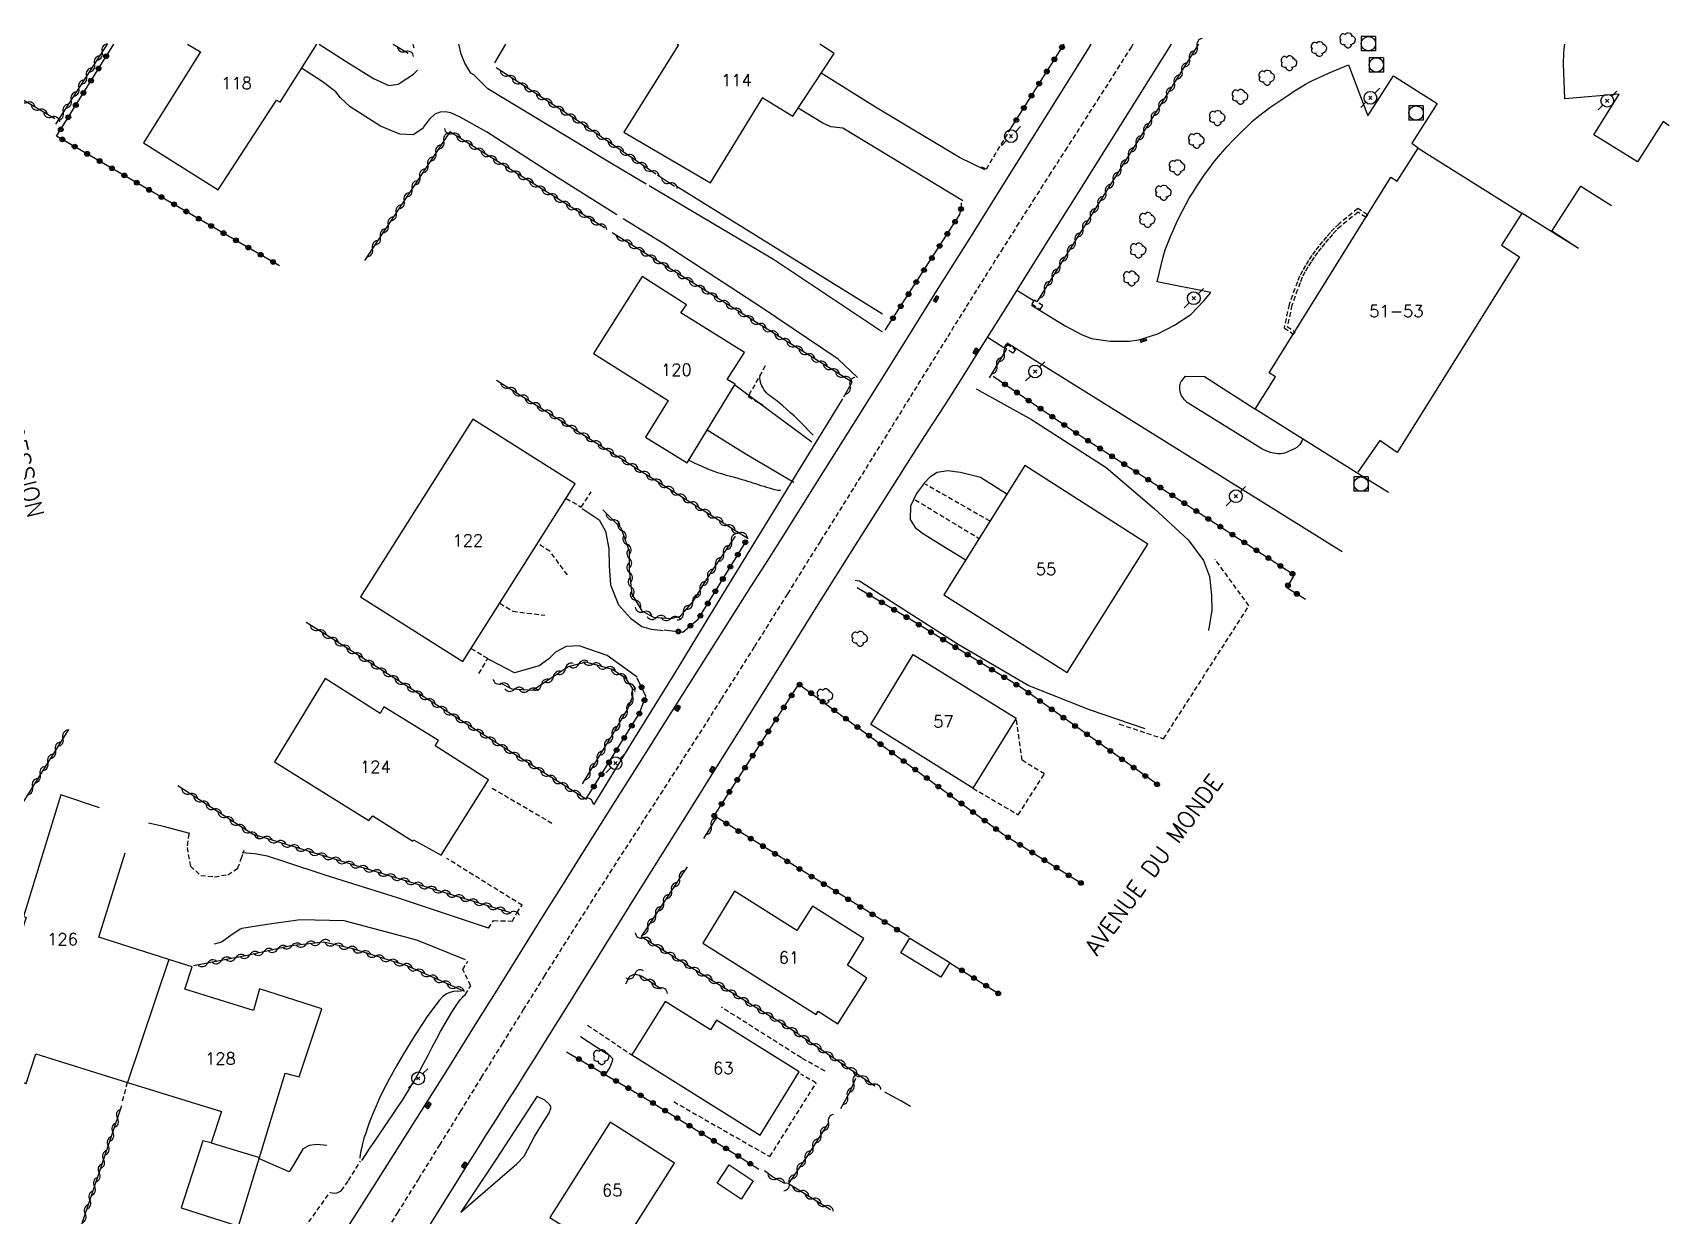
# Model space of a CAD drawing. Header units: millimetres. Extents: x 145999 to 147000, y 141000 to 142001.
# Drawn here: x 146262.7 to 146433.8, y 141877.5 to 142001.2 of the extents above; entities that cross this region are included whole.
import ezdxf
from ezdxf.enums import TextEntityAlignment as Align

# ---------------------------------------------------------------- set-up
doc = ezdxf.new("R2010")
doc.units = ezdxf.units.MM
doc.linetypes.add('DASHED', pattern=[0.75, 0.5, -0.25])
doc.layers.get('0').update_dxf_attribs({"linetype": 'CONTINUOUS'})
for name, color, linetype in [('W0001', 6, 'DASHED'), ('W0008', 7, 'CONTINUOUS'), ('W0014', 7, 'CONTINUOUS'), ('W0017', 7, 'CONTINUOUS'), ('W0101', 7, 'CONTINUOUS'), ('W0104', 1, 'CONTINUOUS'), ('W0112', 1, 'DASHED'), ('W0211', 2, 'CONTINUOUS'), ('W0214', 2, 'CONTINUOUS'), ('W0300', 7, 'CONTINUOUS'), ('W0310', 3, 'CONTINUOUS'), ('W0323', 7, 'CONTINUOUS'), ('W0401', 7, 'CONTINUOUS'), ('W0420', 7, 'CONTINUOUS'), ('W0473', 7, 'CONTINUOUS'), ('W0989', 7, 'CONTINUOUS'), ('W0991', 7, 'CONTINUOUS'), ('W1102', 7, 'CONTINUOUS')]:
    doc.layers.add(name, color=color, linetype=linetype)
doc.styles.get("Standard").update_dxf_attribs({"font": 'romans.shx', "width": 0.85})

# ---------------------------------------------------------------- blocks, each defined once
blk = doc.blocks.new('T300')
for p, q in [((-0.8, 0.51), (-0.86, 0.34)), ((-0.86, 0.34), (-0.86, 0.17)), ((-0.86, 0.17), (-0.74, 0.06)), ((-0.69, 0.63), (-0.8, 0.51)), ((-0.8, -0.06), (-0.74, 0.06)), ((-0.74, 0.06), (-0.69, 0.11)), ((-0.57, 0.69), (-0.69, 0.63)), ((-0.46, 0.69), (-0.57, 0.69)), ((-0.29, 0.63), (-0.46, 0.69)), ((-0.29, 0.63), (-0.17, 0.74)), ((-0.23, 0.57), (-0.29, 0.63)), ((-0.17, 0.74), (-0.06, 0.8)), ((-0.06, 0.8), (0.06, 0.8)), ((0.06, 0.8), (0.23, 0.74)), ((0.23, 0.74), (0.34, 0.63)), ((0.34, 0.63), (0.4, 0.51)), ((0.46, 0.46), (0.34, 0.46)), ((0.4, 0.51), (0.4, 0.46)), ((0.57, 0.4), (0.46, 0.46)), ((0.57, 0.4), (0.69, 0.29)), ((0.69, 0.29), (0.74, 0.17)), ((0.74, 0.06), (0.69, -0.17)), ((0.74, 0.17), (0.74, 0.06)), ((-0.8, -0.17), (-0.8, -0.06)), ((-0.8, -0.23), (-0.8, -0.17)), ((-0.74, -0.34), (-0.8, -0.23)), ((-0.69, -0.4), (-0.74, -0.34)), ((-0.51, -0.46), (-0.69, -0.4)), ((-0.4, -0.46), (-0.51, -0.46)), ((-0.4, -0.46), (-0.34, -0.46)), ((-0.34, -0.46), (-0.34, -0.4)), ((-0.34, -0.51), (-0.34, -0.46)), ((-0.29, -0.63), (-0.34, -0.51)), ((-0.17, -0.74), (-0.29, -0.63)), ((-0.06, -0.8), (-0.17, -0.74)), ((0.06, -0.8), (-0.06, -0.8)), ((0.17, -0.74), (0.06, -0.8)), ((0.23, -0.69), (0.17, -0.74)), ((0.29, -0.46), (0.23, -0.46)), ((0.29, -0.63), (0.23, -0.69)), ((0.46, -0.4), (0.29, -0.46)), ((0.34, -0.51), (0.29, -0.63)), ((0.34, -0.51), (0.34, -0.46)), ((0.57, -0.34), (0.46, -0.4)), ((0.63, -0.29), (0.57, -0.34)), ((0.69, -0.17), (0.63, -0.29))]:
    blk.add_line(p, q)
blk = doc.blocks.new('T473')
for p, q in [((-0.166667, 0.166667), (0.166667, -0.166667)), ((-0.166667, -0.166667), (0.166667, 0.166667)), ((0.500001, 0.500001), (1.000002, 1.000002)), ((-1.000002, -1.000002), (-0.500001, -0.500001))]:
    blk.add_line(p, q)
blk.add_ellipse((0, 0), major_axis=(0.471405, 0.471405), ratio=1, start_param=5.4977871438, end_param=11.780972451)
blk = doc.blocks.new('T401')
for p, q in [((-0.3, 0.3), (0, 0.3)), ((-0.3, -0.25), (-0.3, 0.3)), ((-0.3, 0.15), (0, 0.15)), ((-0.3, 0), (0, 0)), ((0, 0.3), (0, -0.25)), ((-0.3, -0.15), (0, -0.15)), ((-0.3, -0.25), (-0.3, -0.3)), ((-0.3, -0.3), (0, -0.3)), ((0, -0.3), (0, -0.25))]:
    blk.add_line(p, q)
blk = doc.blocks.new('T420')
for p, q in [((0.75, 0.75), (-0.75, 0.75)), ((-0.75, 0.75), (-0.75, -0.75)), ((0.75, 0.75), (0.75, -0.75)), ((0.75, -0.75), (-0.75, -0.75))]:
    blk.add_line(p, q)
blk.add_ellipse((0, 0), major_axis=(-0.53, 0.53), ratio=1, start_param=3.926991, end_param=10.210176)
blk = doc.blocks.new('t310o')
at = {"color": 0, "linetype": 'Continuous'}
for centre, start, end in [((-0.5, 0.38), 216.8699, 323.1304), ((0.5, -0.37), 36.8699, 143.1303)]:
    blk.add_arc(centre, 0.625, start, end, dxfattribs=at)
blk = doc.blocks.new('t323o')
at = {"color": 0, "linetype": 'Continuous'}
for radius in [0.25, 0.15]:
    blk.add_circle((0, 0), radius, dxfattribs=at)

msp = doc.modelspace()

# ---------------------------------------------------------------- linework, layer by layer
at = {"layer": 'W0001'}
msp.add_lwpolyline([(146377.74, 142000), (146377.57, 141999.72), (146375.9, 141997.09), (146374.22, 141994.45), (146372.53, 141991.82), (146370.85, 141989.19), (146369.16, 141986.57), (146367.48, 141983.93), (146365.81, 141981.3), (146364.14, 141978.66), (146362.17, 141975.53), (146360.21, 141972.4), (146358.26, 141969.26), (146356.31, 141966.12), (146354.36, 141962.97), (146352.42, 141959.83), (146350.46, 141956.69), (146348.51, 141953.55), (146345.05, 141948.03), (146341.6, 141942.5), (146338.14, 141936.97), (146334.65, 141931.46), (146332.64, 141928.29), (146330.61, 141925.12), (146328.57, 141921.95), (146326.53, 141918.79), (146324.49, 141915.63), (146322.46, 141912.46), (146320.44, 141909.29), (146318.42, 141906.11), (146316.21, 141902.59), (146314.01, 141899.06), (146311.81, 141895.53), (146309.62, 141891.99), (146307.44, 141888.46), (146305.25, 141884.92), (146303.06, 141881.38), (146300.86, 141877.85), (146296.9, 141871.49)], dxfattribs=at)
at = {"layer": 'W0008'}
for points in [[(146359.86, 141965.02), (146362.16, 141968.72), (146364.47, 141972.43), (146366.78, 141976.13), (146369.1, 141979.83), (146372.03, 141984.5), (146374.96, 141989.17), (146377.9, 141993.84), (146380.84, 141998.51), (146381.78, 142000)], [(146367.12, 141972.7), (146370.65, 141970.53), (146372.42, 141969.59), (146373.39, 141969.22), (146375.37, 141968.93), (146377.36, 141968.95), (146378.35, 141969.08), (146380.34, 141969.71), (146382.07, 141970.61), (146383.78, 141971.73), (146385.16, 141973.15), (146385.88, 141974.02), (146380.27, 141975.14), (146380.91, 141977.76), (146381.12, 141978.49), (146381.39, 141979.19), (146381.68, 141979.89), (146381.97, 141980.58), (146382.27, 141981.25), (146382.58, 141981.92), (146382.91, 141982.58), (146383.26, 141983.23), (146383.63, 141983.88), (146384.02, 141984.52), (146384.43, 141985.15), (146384.84, 141985.77), (146385.27, 141986.39), (146385.71, 141987.01), (146386.17, 141987.62), (146386.64, 141988.21), (146387.13, 141988.78), (146387.64, 141989.33), (146388.15, 141989.88), (146388.68, 141990.41), (146389.21, 141990.94), (146389.74, 141991.46), (146390.29, 141991.97), (146390.86, 141992.45), (146391.45, 141992.92), (146392.06, 141993.36), (146392.69, 141993.78), (146393.31, 141994.2), (146393.92, 141994.62), (146394.54, 141995.03), (146395.16, 141995.43), (146395.8, 141995.8), (146396.38, 141996.12), (146396.98, 141996.41), (146397.58, 141996.69), (146398.18, 141996.96), (146400.28, 141997.84), (146402.29, 141992.49), (146404.99, 141996.69), (146409.54, 141993.8), (146406.91, 141989.65), (146407.57, 141989.17)], [(146399.63, 141946.91), (146364.6, 141968.73)], [(146395.48, 141958.64), (146395.4, 141958.46), (146395.31, 141958.3), (146395.2, 141958.14), (146395.07, 141958.01), (146394.86, 141957.83), (146394.64, 141957.68), (146394.4, 141957.56), (146394.16, 141957.45), (146393.93, 141957.35), (146393.7, 141957.26), (146393.46, 141957.2), (146393.21, 141957.16), (146392.94, 141957.15), (146392.67, 141957.18), (146392.4, 141957.23), (146392.14, 141957.29), (146391.9, 141957.36), (146391.66, 141957.45), (146391.44, 141957.56), (146391.22, 141957.68), (146383.52, 141962.46), (146383.42, 141962.53), (146383.32, 141962.61), (146383.22, 141962.69), (146383.14, 141962.78), (146382.98, 141963), (146382.83, 141963.23), (146382.72, 141963.48), (146382.66, 141963.75), (146382.64, 141963.88), (146382.63, 141964.01), (146382.63, 141964.14), (146382.64, 141964.28), (146382.66, 141964.41), (146382.7, 141964.54), (146382.76, 141964.67), (146382.84, 141964.79), (146383.23, 141965.28), (146385.22, 141965.25), (146390.48, 141961.87)]]:
    msp.add_lwpolyline(points, dxfattribs=at)
at = {"layer": 'W0014'}
for points in [[(146373.35, 142000), (146372.98, 141999.41), (146370.48, 141995.41), (146367.2, 141990.17), (146363.92, 141984.92), (146360.64, 141979.68), (146357.35, 141974.44), (146353.21, 141967.82), (146349.07, 141961.21), (146344.92, 141954.6), (146340.77, 141948), (146339.27, 141945.62), (146337.76, 141943.25), (146336.26, 141940.88), (146334.75, 141938.51), (146333.25, 141936.13), (146331.74, 141933.76), (146330.24, 141931.39), (146328.74, 141929.02), (146326.02, 141924.71), (146323.31, 141920.41), (146320.6, 141916.1), (146317.9, 141911.79), (146316.18, 141909.04), (146314.46, 141906.29), (146312.74, 141903.53), (146311.03, 141900.78), (146309.31, 141898.02), (146307.59, 141895.27), (146305.87, 141892.52), (146304.14, 141889.77), (146300.98, 141884.76), (146297.8, 141879.74), (146294.61, 141874.74)], [(146433.83, 141991.45), (146433.18, 141991.9), (146430.52, 141987.69), (146425.93, 141990.53), (146428.57, 141994.78), (146422.9, 141994.27), (146422.78, 141997.94), (146422.78, 141998.31), (146422.79, 141998.68), (146422.81, 141999.05), (146422.84, 141999.42), (146422.88, 141999.78), (146422.91, 142000)], [(146365.59, 141974.28), (146367.31, 141973.21)], [(146362.49, 141969.39), (146364.24, 141968.29)], [(146304.27, 141876.59), (146305.54, 141878.62), (146306.82, 141880.66), (146308.09, 141882.69), (146309.12, 141884.32), (146310.14, 141885.95), (146311.17, 141887.57), (146312.2, 141889.2), (146313.23, 141890.82), (146314.25, 141892.45), (146315.28, 141894.08), (146316.3, 141895.71), (146317.6, 141897.78), (146318.89, 141899.85), (146320.18, 141901.92), (146321.47, 141904), (146322.76, 141906.07), (146324.05, 141908.14), (146325.34, 141910.22), (146326.63, 141912.29), (146329.1, 141916.24), (146331.57, 141920.18), (146334.04, 141924.13), (146336.51, 141928.08), (146340.59, 141934.58), (146344.66, 141941.1), (146348.73, 141947.6), (146352.84, 141954.09), (146354.58, 141956.83), (146356.33, 141959.56), (146358.09, 141962.29), (146359.86, 141965.02)], [(146347.35, 141962.9), (146345.03, 141959.11), (146342.71, 141955.32), (146340.39, 141951.53), (146338.07, 141947.74), (146333.89, 141940.92), (146329.71, 141934.09), (146325.52, 141927.26), (146321.34, 141920.44)]]:
    msp.add_lwpolyline(points, dxfattribs=at)
at = {"layer": 'W0017'}
for points in [[(146292.62, 142000), (146295.47, 141998.19), (146298.33, 141996.39), (146299.91, 141995.68), (146300.88, 141995.82), (146302.5, 141996.85), (146302.93, 141997.27)], [(146302.43, 142000), (146302.52, 141999.6)], [(146326.84, 141985.35), (146322.95, 141987.64), (146310.28, 141995.33), (146308.81, 141996.78), (146308.49, 141996.96), (146307.87, 141998.01), (146307.49, 141998.94), (146307.24, 142000)], [(146305.3, 141992.87), (146304.73, 141992.68), (146304.16, 141992.16), (146303.64, 141991.48), (146303.46, 141991.19), (146302.45, 141990.52), (146301.07, 141990.57), (146299.04, 141991.43), (146295.86, 141993.43), (146294.86, 141994.37), (146294.38, 141995), (146292.94, 141996.09), (146290.79, 141997.48)], [(146362.25, 141986.86), (146359.59, 141988.13), (146350.81, 141993.42), (146345.13, 141996.95)], [(146359.95, 141983.61), (146347.4, 141991.2), (146346.15, 141991.34), (146345.32, 141991.74), (146342.73, 141993.32)], [(146323.78, 141982.15), (146316.88, 141986.46), (146310.12, 141990.82), (146307.39, 141992.36), (146306.4, 141992.83), (146305.8, 141992.92), (146305.3, 141992.87)], [(146351.54, 141969.86), (146340.16, 141977.49), (146327.14, 141985.17)], [(146348.92, 141965.12), (146346.91, 141967.07), (146338.88, 141972.45), (146328.67, 141979.1), (146324.44, 141981.74)], [(146336.12, 141964.38), (146344.16, 141958.42)], [(146361.33, 141963.95), (146367.12, 141960.73), (146374.95, 141955.74), (146379.94, 141951.45), (146383.51, 141948.16), (146385.12, 141945.99), (146385.74, 141944.31), (146385.94, 141942.37), (146386, 141940.8), (146385.63, 141938.69)], [(146342.28, 141954.15), (146337.19, 141957.14), (146333.21, 141959.62)], [(146364.56, 141952.92), (146361.78, 141954.67), (146359.71, 141955.2), (146358.35, 141955.39), (146357.26, 141955.19), (146356.48, 141954.71), (146355.94, 141954.11), (146355.1, 141953.01), (146354.47, 141951.69), (146354.43, 141950.27), (146354.98, 141949.45), (146355.73, 141948.86), (146358.14, 141947.36), (146360.26, 141946.07)], [(146320.13, 141951.45), (146321.91, 141950.24), (146322.59, 141949.05), (146322.92, 141947.2), (146322.98, 141945.43), (146323.1, 141943.46), (146323.95, 141941.36), (146325.2, 141939.98), (146326.37, 141939.1), (146327.34, 141938.83), (146328.61, 141938.67)], [(146379.03, 141928.39), (146373.18, 141930.38), (146366.77, 141932.92), (146359.47, 141937.2), (146352.48, 141941.66), (146349.15, 141943.82), (146348.69, 141943.9)], [(146325.9, 141933.8), (146322.77, 141936.07), (146319.82, 141937.06), (146318.45, 141936.99), (146317.35, 141936.4), (146316.64, 141935.72), (146315.65, 141934.98), (146313.06, 141934.24), (146310.65, 141935.52), (146310.25, 141935.73)], [(146279.12, 141917.43), (146276.35, 141918.17), (146274.8, 141918.54)], [(146310.35, 141907.55), (146300.82, 141910.73), (146293.28, 141913.08), (146289.14, 141914.44), (146287.23, 141915.06), (146285.86, 141915.32), (146284.58, 141915.42)], [(146307.94, 141904.24), (146302.86, 141906.28), (146295.24, 141908.32), (146290.66, 141908.42), (146286.97, 141907.89), (146284.54, 141907.5), (146284.38, 141907.44), (146283.39, 141906.79), (146282.42, 141906.08), (146281.66, 141905.86)], [(146319.97, 141896.2), (146322.47, 141894.57), (146322.99, 141894.28), (146323.31, 141893.9), (146323.29, 141893.61), (146323.01, 141892.93), (146322.62, 141892.35)], [(146315.43, 141889.97), (146311.13, 141883.4), (146307.44, 141877.86), (146313.3, 141882.9), (146314.06, 141883.69), (146315.17, 141885.77), (146316.16, 141887.41), (146316.64, 141888.17), (146316.89, 141888.78), (146316.73, 141889.11), (146316.22, 141889.54), (146315.44, 141889.94)], [(146286.35, 141883.45), (146287.56, 141882.93), (146289.45, 141882.08), (146289.61, 141882.17), (146289.94, 141882.73), (146290.99, 141884.5), (146291.61, 141884.85), (146292.39, 141884.95), (146293.43, 141884.86)]]:
    msp.add_lwpolyline(points, dxfattribs=at)
at = {"layer": 'W0101'}
for points in [[(146278.86, 142000), (146280.21, 141999.19), (146274.28, 141989.68), (146282.08, 141984.75)], [(146282.08, 141984.75), (146288.16, 141994.15), (146288.54, 141993.92), (146292.38, 142000)], [(146330.07, 142000), (146330.22, 141999.92), (146324.5, 141990.78), (146333.56, 141985.49), (146339.03, 141994.41), (146339.04, 141994.4), (146342.17, 141992.47), (146346.5, 141999.03)], [(146346.5, 141999.03), (146344.98, 142000)], [(146401.36, 141955.04), (146390.51, 141961.83), (146392.63, 141965.21), (146391.98, 141965.64), (146404.7, 141986.1), (146405.38, 141985.68), (146407.55, 141989.12), (146418.42, 141982.33), (146416.29, 141978.97), (146418.15, 141977.76), (146405.36, 141957.28), (146403.54, 141958.53), (146401.27, 141955.24)], [(146269.66, 141920.13), (146265.61, 141921.48), (146261.71, 141908.78), (146262.01, 141908.68), (146257.06, 141892.83), (146262, 141891.3), (146263, 141894.4), (146272.58, 141891.42)], [(146276.92, 141904.27), (146269.59, 141906.62), (146272.36, 141915.44)], [(146286.38, 141883.56), (146289.07, 141892.38), (146290.56, 141891.99), (146292.91, 141899.11), (146286.41, 141901.2), (146285.76, 141898.95), (146278.6, 141901.16), (146279.36, 141903.49), (146276.92, 141904.27)], [(146272.58, 141891.42), (146282.42, 141888.36), (146281.35, 141885.09), (146286.38, 141883.56)]]:
    msp.add_lwpolyline(points, dxfattribs=at)
for points in [[(146331.11, 141956.21), (146336.15, 141964.43), (146335.3, 141964.92), (146337.13, 141967.76), (146330.46, 141971.91), (146331.06, 141972.73), (146326.4, 141975.69), (146321.32, 141967.64), (146329.13, 141962.74), (146326.77, 141958.9)], [(146307.67, 141935.42), (146319.41, 141954.01), (146308.69, 141960.78), (146296.95, 141942.19)], [(146366.44, 141955.92), (146357.95, 141942.39), (146370.87, 141934.28), (146379.29, 141947.72)], [(146354.74, 141936.17), (146365.52, 141929.49), (146361, 141922.17), (146350.31, 141928.83)], [(146305.38, 141915.19), (146310.33, 141923.06), (146304.78, 141926.63), (146305.11, 141927.16), (146299.39, 141930.7), (146299.03, 141930), (146293.27, 141933.65), (146287.96, 141924.94), (146297.83, 141918.82), (146298.24, 141919.31), (146302.42, 141916.64), (146302.51, 141916.79)], [(146332.77, 141905.99), (146344.61, 141898.52), (146344.82, 141898.85), (146346.88, 141897.53), (146349.91, 141902.33), (146347.87, 141903.69), (146349.61, 141906.48), (146344.21, 141909.85), (146342.59, 141907.3), (146336.07, 141911.42)], [(146328.83, 141899.89), (146325.33, 141894.3), (146338.77, 141885.91), (146342.83, 141892.52), (146334.19, 141897.93), (146333.57, 141896.92)], [(146323.07, 141887.24), (146316.76, 141877.29), (146323.49, 141873.02), (146329.8, 141882.97)]]:
    msp.add_lwpolyline(points, close=True, dxfattribs=at)
at = {"layer": 'W0104'}
for points in [[(146421.54, 141980.43), (146424.58, 141985.14), (146427.8, 141983.12)], [(146424.32, 141978.64), (146418.42, 141982.33)], [(146424.32, 141978.64), (146421.54, 141980.43)], [(146401.36, 141955.06), (146404.47, 141953.13)], [(146281.35, 141885.09), (146280.46, 141885.31), (146278.2, 141878.29), (146284.21, 141876.38), (146286.38, 141883.56)]]:
    msp.add_lwpolyline(points, dxfattribs=at)
for points in [[(146357.65, 141902.41), (146353.46, 141904.96), (146354.4, 141906.49), (146358.58, 141903.95)], [(146336.76, 141879.2), (146334.24, 141880.87), (146335.51, 141882.78), (146338.03, 141881.11)]]:
    msp.add_lwpolyline(points, close=True, dxfattribs=at)
at = {"layer": 'W0112'}
for points in [[(146361.87, 141987.18), (146362.41, 141986.94), (146364.74, 141990.79)], [(146402.27, 141982.15), (146401.26, 141982.8), (146399.29, 141981.2), (146398.82, 141980.77), (146398.39, 141980.31), (146397.98, 141979.84), (146397.57, 141979.35), (146397.18, 141978.88), (146396.81, 141978.39), (146396.44, 141977.9), (146396.1, 141977.38), (146395.77, 141976.85), (146395.46, 141976.3), (146395.17, 141975.73), (146394.93, 141975.15), (146394.07, 141972.77), (146393.55, 141970.34), (146394.49, 141969.68)], [(146402.1, 141981.89), (146401.28, 141982.43), (146399.48, 141980.97), (146399.02, 141980.55), (146398.6, 141980.1), (146398.2, 141979.63), (146397.8, 141979.16), (146397.42, 141978.69), (146397.05, 141978.22), (146396.69, 141977.73), (146396.36, 141977.22), (146396.03, 141976.7), (146395.73, 141976.17), (146395.45, 141975.62), (146395.21, 141975.04), (146394.36, 141972.69), (146393.88, 141970.47), (146394.66, 141969.92)], [(146402.27, 141982.15), (146402.1, 141981.89)], [(146394.66, 141969.92), (146394.49, 141969.68)], [(146339.28, 141966.35), (146337.5, 141963.15), (146339.08, 141962.25)], [(146362.79, 141950.11), (146356.04, 141953.96)], [(146318.45, 141952.49), (146320.05, 141951.59), (146321.09, 141953.17)], [(146354.96, 141952.35), (146361.66, 141948.3)], [(146318.6, 141944.49), (146316.76, 141946.96), (146315.48, 141947.79)], [(146376.3, 141928.89), (146376.32, 141928.88), (146380.95, 141927.36), (146389.87, 141941.26), (146386.33, 141946.12)], [(146311.54, 141941.54), (146312.88, 141940.69), (146316.24, 141940.27)], [(146309.35, 141934.17), (146310.27, 141935.75), (146308.52, 141936.76)], [(146361, 141922.17), (146365.75, 141919.41), (146368.48, 141923.67), (146366.14, 141925.1), (146365.52, 141929.49)], [(146310.72, 141922.2), (146317.02, 141918.5)], [(146278.99, 141917.41), (146278.82, 141915.99), (146279.17, 141914.03), (146280.26, 141913.05), (146281.69, 141912.92), (146283.1, 141913.14), (146284.11, 141913.8), (146284.49, 141914.8), (146284.8, 141915.69)], [(146313.31, 141909.16), (146313.86, 141909.94), (146306, 141914.82)], [(146310.35, 141907.55), (146310.86, 141908.34), (146312.84, 141908.28), (146313.3, 141909.15)], [(146307.92, 141900.58), (146308.48, 141901.52), (146307.67, 141903.21), (146308.17, 141904.09)], [(146345.55, 141892.59), (146343.06, 141893.98), (146334.71, 141899.27)], [(146320.7, 141897.4), (146325.33, 141894.3)], [(146329.71, 141889.4), (146339.77, 141883.65), (146344.61, 141891.35), (146343, 141892.27)], [(146272.06, 141889.5), (146272.6, 141891.41)], [(146289.53, 141871.6), (146290.12, 141872.61), (146290.24, 141873), (146290.13, 141873.38), (146289.55, 141873.78), (146289.37, 141873.77), (146293.77, 141879.91), (146294.25, 141879.83), (146294.52, 141879.87), (146294.95, 141880.07), (146295.69, 141881.15), (146296.96, 141883.18)]]:
    msp.add_lwpolyline(points, dxfattribs=at)
for points in [[(146367.4, 141973.23), (146367.15, 141972.83), (146368.05, 141972.26), (146368.3, 141972.65)], [(146364.31, 141968.26), (146364.56, 141968.64), (146365.44, 141968.07), (146365.19, 141967.68)]]:
    msp.add_lwpolyline(points, close=True, dxfattribs=at)
at = {"layer": 'W0211'}
for points in [[(146344.29, 141959.11), (146343.81, 141959.61), (146343.32, 141960.11), (146342.83, 141960.59), (146342.33, 141961.08), (146341.93, 141961.45), (146341.52, 141961.81), (146341.11, 141962.17), (146340.7, 141962.53), (146340.52, 141962.67), (146340.34, 141962.81), (146340.15, 141962.95), (146339.97, 141963.08), (146339.78, 141963.22), (146339.6, 141963.37), (146339.43, 141963.53), (146339.27, 141963.7), (146339.14, 141963.88), (146339.02, 141964.08), (146338.92, 141964.28), (146338.83, 141964.5), (146338.78, 141964.68), (146338.75, 141964.86), (146338.73, 141965.05), (146338.73, 141965.24)], [(146331.28, 141956.48), (146331.92, 141956.17), (146332.57, 141955.88), (146333.23, 141955.6), (146333.9, 141955.35), (146334.3, 141955.21), (146334.7, 141955.09), (146335.11, 141954.97), (146335.52, 141954.86), (146335.92, 141954.75), (146336.33, 141954.64), (146336.74, 141954.52), (146337.14, 141954.4), (146337.42, 141954.31), (146337.71, 141954.22), (146337.99, 141954.13), (146338.27, 141954.04), (146338.56, 141953.95), (146338.84, 141953.85), (146339.13, 141953.76), (146339.41, 141953.68), (146339.71, 141953.59), (146340, 141953.49), (146340.3, 141953.41), (146340.61, 141953.35), (146340.67, 141953.35), (146340.74, 141953.34), (146340.81, 141953.35), (146340.88, 141953.35)], [(146307.48, 141900.93), (146307.08, 141900.96), (146306.69, 141900.92), (146306.3, 141900.82), (146305.94, 141900.66), (146305.55, 141900.38), (146305.22, 141900.03), (146304.94, 141899.66), (146304.66, 141899.29), (146304.01, 141898.42), (146303.39, 141897.51), (146302.81, 141896.59), (146302.23, 141895.67), (146301.46, 141894.4), (146300.71, 141893.13), (146299.98, 141891.83), (146299.3, 141890.51), (146298.91, 141889.7), (146298.55, 141888.87), (146298.21, 141888.04), (146297.88, 141887.2), (146297.68, 141886.66), (146297.5, 141886.12), (146297.32, 141885.58), (146297.17, 141885.03), (146297.08, 141884.65), (146297.01, 141884.27), (146296.94, 141883.89), (146296.89, 141883.5)]]:
    msp.add_lwpolyline(points, dxfattribs=at)
at = {"layer": 'W0214'}
msp.add_lwpolyline([(146297.08, 141883.26), (146297.51, 141883.89), (146297.95, 141884.52), (146298.38, 141885.15), (146298.8, 141885.79), (146299.67, 141887.08), (146300.55, 141888.37), (146301.41, 141889.67), (146302.23, 141890.99), (146302.7, 141891.8), (146303.15, 141892.62), (146303.59, 141893.44), (146304.02, 141894.27), (146304.45, 141895.1), (146304.89, 141895.93), (146305.33, 141896.75), (146305.8, 141897.56), (146306.15, 141898.16), (146306.51, 141898.76), (146306.88, 141899.34), (146307.29, 141899.9), (146307.43, 141900.08), (146307.58, 141900.25), (146307.74, 141900.42), (146307.91, 141900.58)], dxfattribs=at)
at = {"layer": 'W0300'}
for points in [[(146311.01, 141998.04), (146312.16, 142000)], [(146351.56, 141971.75), (146330.07, 141985.09)], [(146354.49, 141888.89), (146354.29, 141889.01), (146353.46, 141889.48), (146352.63, 141889.94), (146351.79, 141890.4)]]:
    msp.add_lwpolyline(points, dxfattribs=at)
at = {"layer": 'W0310'}
for points in [[(146264.99, 141992.19), (146251.74, 142000)], [(146270.46, 142000), (146265.06, 141991.63)], [(146300.37, 142000), (146301.94, 141999.04)], [(146367.71, 141973.05), (146384.63, 142000)], [(146327.86, 141986.41), (146319.26, 141992.27), (146311.14, 141997.51)], [(146322.46, 141980.78), (146306.3, 141990.83), (146297.37, 141977.36)], [(146329.79, 141985.1), (146328.02, 141986.3)], [(146347.49, 141963.13), (146348.39, 141964.65), (146334.29, 141973.42), (146323.28, 141980.27)], [(146362.72, 141965.09), (146364.53, 141968.06)], [(146311.18, 141964.86), (146337.51, 141948.29)], [(146322.3, 141951.28), (146324.19, 141949.41), (146325.05, 141947.02), (146325.07, 141945.01), (146325.34, 141942.49), (146326.38, 141940.73), (146327.6, 141940.06), (146329.41, 141939.92), (146330.41, 141940.18), (146331.72, 141941.68), (146333.52, 141944.61), (146336.17, 141948.55)], [(146320.58, 141921.01), (146309.71, 141927.85), (146293.58, 141938.07), (146291.27, 141939.51)], [(146320.17, 141922.64), (146323.34, 141927.83), (146324.89, 141930.43), (146325.44, 141931.82), (146325.41, 141932.63), (146324.73, 141933.62), (146323.3, 141934.6), (146320.52, 141935.37), (146318.67, 141934.86), (146316.81, 141933.63), (146314.95, 141932.41), (146312.81, 141932.55), (146311.6, 141933.18)], [(146266.41, 141928.32), (146252.37, 141905.95), (146246.03, 141895.58)], [(146312.68, 141909.16), (146285.67, 141917.37), (146277.84, 141922.42)], [(146334.18, 141919.11), (146332.83, 141916.92)], [(146331.13, 141913.97), (146326.31, 141906.67), (146341.86, 141897.07), (146350.76, 141891.07)], [(146307.83, 141900.92), (146301.83, 141903.6), (146296.14, 141905.37), (146293.12, 141906.09), (146289.67, 141905.68), (146285.12, 141904.7), (146279.48, 141903.59)], [(146328.4, 141901.17), (146327.02, 141902.1), (146326.32, 141902.54), (146325.65, 141902.73), (146325.08, 141902.49), (146324.66, 141901.69)], [(146348.73, 141891.83), (146348.1, 141890.35), (146347.15, 141888.66)], [(146271.98, 141888.98), (146263.52, 141863.95), (146254.61, 141867.24)], [(146345.92, 141887.24), (146343.78, 141883.89), (146341.72, 141880.83), (146341.26, 141880.89), (146340.06, 141881.53), (146339.21, 141882.17)], [(146341.72, 141880.83), (146346.12, 141878.13)]]:
    msp.add_lwpolyline(points, dxfattribs=at)
at = {"layer": 'W0323'}
for points in [[(146288.49, 141976.83), (146265.18, 141990.39), (146271.15, 142000)], [(146364.74, 141990.79), (146370.53, 142000)], [(146351.83, 141970.07), (146359.62, 141982.17), (146359.8, 141982.96), (146359.82, 141983.42)], [(146363.12, 141965.27), (146371.62, 141959.44), (146380.65, 141953.59), (146394.6, 141944.49), (146393.82, 141943.18), (146395.77, 141941.95)], [(146328.71, 141938.75), (146330.68, 141938.51), (146332.28, 141939.86), (146337.35, 141948.14)], [(146380.55, 141922.39), (146366.18, 141932.62), (146354.59, 141939.75), (146348.91, 141943.15)], [(146320.57, 141921.07), (146326.15, 141930.03), (146326.81, 141931.81), (146325.88, 141933.69)], [(146354.32, 141906.6), (146333.93, 141919.3), (146342.8, 141933.07), (146364.28, 141917.29), (146372.56, 141912.11)], [(146358.59, 141903.93), (146363.68, 141900.7)], [(146318.5, 141894.61), (146326.46, 141889.93), (146336.77, 141883.52), (146338.62, 141882.35)]]:
    msp.add_lwpolyline(points, dxfattribs=at)
at = {"layer": 'W1102'}
msp.add_lwpolyline([(146276.92, 141904.27), (146272.58, 141891.42)], dxfattribs=at)

# ---------------------------------------------------------------- block references
at = {"layer": 'W0300'}
for p in [(146397.23, 141999.49), (146400.23, 142000.39), (146394.1, 141998.01), (146391.78, 141996.49), (146388.98, 141994.49), (146386.59, 141992.27), (146384.41, 141989.9), (146382.4, 141987.11), (146380.96, 141984.46), (146379.28, 141981.61), (146378.33, 141978.41), (146377.61, 141975.49), (146349.21, 141937.81), (146345.58, 141931.81), (146322.18, 141894.06)]:
    msp.add_blockref('T300', p, dxfattribs=at)
at = {"layer": 'W0310'}
for p, rotation in [((146269.94, 141999.19), 237.1624039010644), ((146384.46, 141999.73), 57.86244866492539), ((146269.13, 141997.93), 237.1624039010644), ((146301.65, 141999.22), 328.4988251062527), ((146383.66, 141998.46), 57.86244866492539), ((146268.31, 141996.67), 237.1624039010644), ((146312.4, 141996.7), 147.1547526358165), ((146313.66, 141995.88), 147.1547526358165), ((146382.07, 141995.92), 57.86244866492539), ((146382.87, 141997.19), 57.86244866492539), ((146266.69, 141994.15), 237.1624039010644), ((146267.5, 141995.41), 237.1624039010644), ((146314.92, 141995.07), 147.1547526358165), ((146316.18, 141994.25), 147.1547526358165), ((146381.27, 141994.65), 57.86244866492539), ((146262.08, 141993.91), 149.4884129481601), ((146263.37, 141993.15), 149.4884129481601), ((146265.87, 141992.89), 237.1624039010644), ((146317.44, 141993.44), 147.1547526358165), ((146318.7, 141992.63), 147.1547526358165), ((146380.47, 141993.38), 57.86244866492539), ((146264.66, 141992.38), 149.4884129481601), ((146319.95, 141991.8), 145.7658435872773), ((146321.19, 141990.95), 145.7658435872773), ((146378.88, 141990.84), 57.86244866492539), ((146379.67, 141992.11), 57.86244866492539), ((146305.66, 141989.87), 236.4689663212135), ((146306.59, 141990.65), 148.1200612301178), ((146307.86, 141989.86), 148.1200612301178), ((146309.13, 141989.07), 148.1200612301178), ((146322.43, 141990.11), 145.7658435872773), ((146323.67, 141989.27), 145.7658435872773), ((146378.08, 141989.57), 57.86244866492539), ((146304, 141987.37), 236.4689663212135), ((146304.83, 141988.62), 236.4689663212135), ((146310.41, 141988.28), 148.1200612301178), ((146311.68, 141987.49), 148.1200612301178), ((146324.91, 141988.42), 145.7658435872773), ((146326.15, 141987.58), 145.7658435872773), ((146377.28, 141988.3), 57.86244866492539), ((146303.17, 141986.12), 236.4689663212135), ((146312.95, 141986.69), 148.1200612301178), ((146314.23, 141985.9), 148.1200612301178), ((146327.39, 141986.73), 145.7658435872773), ((146375.69, 141985.76), 57.86244866492539), ((146376.48, 141987.03), 57.86244866492539), ((146302.34, 141984.87), 236.4689663212135), ((146315.5, 141985.11), 148.1200612301178), ((146316.78, 141984.32), 148.1200612301178), ((146329.26, 141985.46), 145.7658435871228), ((146374.89, 141984.49), 57.86244866492539), ((146300.68, 141982.37), 236.4689663212135), ((146301.51, 141983.62), 236.4689663212135), ((146318.05, 141983.52), 148.1200612301178), ((146319.32, 141982.73), 148.1200612301178), ((146373.29, 141981.95), 57.86244866492539), ((146374.09, 141983.22), 57.86244866492539), ((146299.86, 141981.11), 236.4689663212135), ((146320.6, 141981.94), 148.1200612301178), ((146321.87, 141981.15), 148.1200612301178), ((146372.49, 141980.68), 57.86244866492539), ((146298.2, 141978.61), 236.4689663212135), ((146299.03, 141979.86), 236.4689663212135), ((146324.56, 141979.48), 148.1200612300578), ((146371.7, 141979.41), 57.86244866492539), ((146325.83, 141978.68), 148.1200612300578), ((146327.1, 141977.89), 148.1200612300578), ((146328.38, 141977.1), 148.1200612300578), ((146370.1, 141976.87), 57.86244866492539), ((146370.9, 141978.14), 57.86244866492539), ((146329.65, 141976.31), 148.1200612300578), ((146330.93, 141975.52), 148.1200612300578), ((146369.3, 141975.6), 57.86244866492539), ((146332.2, 141974.72), 148.1200612300578), ((146333.47, 141973.93), 148.1200612300578), ((146368.5, 141974.33), 57.86244866492539), ((146334.75, 141973.14), 148.0897371154652), ((146336.02, 141972.35), 148.0897371154652), ((146337.29, 141971.55), 148.0897371154652), ((146338.57, 141970.76), 148.0897371154652), ((146339.84, 141969.97), 148.0897371154652), ((146341.11, 141969.17), 148.0897371154652), ((146342.39, 141968.38), 148.0897371154652), ((146343.66, 141967.59), 148.0897371154652), ((146344.93, 141966.8), 148.0897371154652), ((146364.28, 141967.65), 58.60090795135228), ((146346.21, 141966), 148.0897371154652), ((146347.48, 141965.21), 148.0897371154652), ((146363.5, 141966.37), 58.60090795135228), ((146312.45, 141964.06), 327.8141273456043), ((146348.16, 141964.27), 59.43354155807069), ((146313.72, 141963.26), 327.8141273456043), ((146314.99, 141962.46), 327.8141273456043), ((146316.26, 141961.67), 327.8141273456043), ((146317.53, 141960.87), 327.8141273456043), ((146318.8, 141960.07), 327.8141273456043), ((146320.07, 141959.27), 327.8141273456043), ((146321.34, 141958.47), 327.8141273456043), ((146322.61, 141957.67), 327.8141273456043), ((146323.88, 141956.87), 327.8141273456043), ((146325.14, 141956.07), 327.8141273456043), ((146326.41, 141955.27), 327.8141273456043), ((146327.68, 141954.47), 327.8141273456043), ((146328.95, 141953.68), 327.8141273456043), ((146330.22, 141952.88), 327.8141273456043), ((146331.49, 141952.08), 327.8141273456043), ((146323.37, 141950.23), 315.2891395935261), ((146332.76, 141951.28), 327.8141273456043), ((146334.03, 141950.48), 327.8141273456043), ((146335.3, 141949.68), 327.8141273456043), ((146324.31, 141949.09), 289.8363134491364), ((146324.82, 141947.68), 289.8363134491364), ((146335.77, 141947.97), 56.13921056979189), ((146336.57, 141948.88), 327.8141273456043), ((146325.06, 141946.22), 270.4821808201203), ((146334.93, 141946.72), 56.13921056979189), ((146325.1, 141944.72), 276.1525178982062), ((146334.1, 141945.47), 56.13921056979189), ((146325.26, 141943.23), 276.1525178982062), ((146332.49, 141942.94), 58.41429399402288), ((146333.28, 141944.22), 58.41429399402288), ((146325.72, 141941.84), 300.4200235406988), ((146331.7, 141941.66), 48.91157181274592), ((146326.56, 141940.63), 331.4517898411676), ((146327.92, 141940.04), 355.4248219783703), ((146329.41, 141939.92), 355.4248219783703), ((146330.72, 141940.53), 48.91157181274592), ((146292.54, 141938.72), 148.0475741272735), ((146293.81, 141937.92), 147.6362525560833), ((146295.08, 141937.12), 147.6362525560833), ((146296.35, 141936.32), 147.6362525560833), ((146297.61, 141935.51), 147.6362525560833), ((146298.88, 141934.71), 147.6362525560833), ((146318.38, 141934.67), 213.6402513098283), ((146319.78, 141935.17), 195.3258509637121), ((146321.23, 141935.17), 164.3799894410803), ((146322.67, 141934.77), 164.3799894410803), ((146300.15, 141933.91), 147.6362525560833), ((146301.41, 141933.1), 147.6362525560833), ((146311.7, 141933.13), 152.286551020758), ((146315.88, 141933.02), 212.9839807567323), ((146317.13, 141933.84), 213.6402513098283), ((146324, 141934.12), 145.9437132398787), ((146325.08, 141933.11), 124.4423531178763), ((146302.68, 141932.3), 147.6362525560833), ((146303.95, 141931.5), 147.6362525560833), ((146313.06, 141932.53), 176.4403499899833), ((146314.56, 141932.44), 176.4403499899833), ((146325.4, 141931.72), 68.44115617929893), ((146305.22, 141930.7), 147.6362525560833), ((146306.48, 141929.89), 147.6362525560833), ((146324.06, 141929.05), 59.18856516602801), ((146324.83, 141930.34), 59.18856516602801), ((146265.84, 141927.42), 237.8907151463775), ((146307.75, 141929.09), 147.6362525560833), ((146309.02, 141928.29), 147.6362525560833), ((146310.28, 141927.49), 147.8393889453324), ((146323.3, 141927.76), 58.64505276732605), ((146265.05, 141926.15), 237.8907151463775), ((146311.55, 141926.69), 147.8393889453324), ((146312.82, 141925.89), 147.8393889453324), ((146322.51, 141926.48), 58.64505276732605), ((146264.25, 141924.88), 237.8907151463775), ((146314.09, 141925.09), 147.8393889453324), ((146315.36, 141924.29), 147.8393889453324), ((146320.95, 141923.92), 58.64505276732605), ((146321.73, 141925.2), 58.64505276732605), ((146262.65, 141922.34), 237.8907151463775), ((146263.45, 141923.61), 237.8907151463775), ((146316.63, 141923.49), 147.8393889453324), ((146317.9, 141922.7), 147.8393889453324), ((146279.1, 141921.6), 147.1790508787902), ((146280.36, 141920.79), 147.1790508787902), ((146319.17, 141921.9), 147.8393889453324), ((146320.44, 141921.1), 147.8393889453324), ((146281.62, 141919.98), 147.1790508787902), ((146282.88, 141919.17), 147.1790508787902), ((146284.14, 141918.35), 147.1790508787902), ((146285.4, 141917.54), 147.1790508787902), ((146333.62, 141918.2), 238.3180782172096), ((146286.8, 141917.03), 163.0952797676833), ((146288.24, 141916.59), 163.0952797676833), ((146289.67, 141916.15), 163.0952797676833), ((146291.11, 141915.72), 163.0952797676833), ((146292.54, 141915.28), 163.0952797676833), ((146293.98, 141914.84), 163.0952797676833), ((146295.41, 141914.41), 163.0952797676833), ((146296.85, 141913.97), 163.0952797676833), ((146298.28, 141913.54), 163.0952797676833), ((146299.72, 141913.1), 163.0952797676833), ((146301.16, 141912.66), 163.0952797676833), ((146302.59, 141912.23), 163.0952797676833), ((146330.3, 141912.72), 236.5662185926059), ((146304.03, 141911.79), 163.0952797676833), ((146305.46, 141911.36), 163.0952797676833), ((146306.9, 141910.92), 163.0952797676833), ((146328.65, 141910.22), 236.5662185926059), ((146329.48, 141911.47), 236.5662185926059), ((146308.33, 141910.48), 163.0952797676833), ((146309.77, 141910.05), 163.0952797676833), ((146311.2, 141909.61), 163.0952797676833), ((146312.64, 141909.17), 163.0952797676833), ((146327.82, 141908.96), 236.5662185926059), ((146327, 141907.71), 236.5662185926059), ((146289.77, 141905.69), 186.7686758869527), ((146291.26, 141905.87), 186.7686758869527), ((146292.75, 141906.05), 186.7686758869527), ((146294.21, 141905.83), 166.6442714158308), ((146295.67, 141905.49), 166.6442714158308), ((146326.53, 141906.54), 328.2834280144254), ((146327.81, 141905.75), 328.2834280144254), ((146280.95, 141903.88), 191.1299913807861), ((146282.42, 141904.17), 191.1299913807861), ((146283.9, 141904.45), 191.1299913807861), ((146285.37, 141904.75), 192.2209193318531), ((146286.83, 141905.07), 192.2209193318531), ((146288.3, 141905.38), 192.2209193318531), ((146297.11, 141905.07), 162.6442550106184), ((146298.54, 141904.62), 162.6442550106184), ((146299.98, 141904.18), 162.6442550106184), ((146301.41, 141903.73), 162.6442550106184), ((146329.08, 141904.96), 328.2834280144254), ((146330.36, 141904.17), 328.2834280144254), ((146302.8, 141903.17), 155.9878966317091), ((146304.17, 141902.56), 155.9878966317091), ((146305.54, 141901.94), 155.9878966317091), ((146325.63, 141902.72), 202.3700406596406), ((146326.99, 141902.13), 148.1403331085587), ((146331.63, 141903.39), 328.2834280144254), ((146332.91, 141902.6), 328.2834280144254), ((146334.19, 141901.81), 328.2834280144254), ((146306.91, 141901.33), 155.9878966317091), ((146328.23, 141901.29), 145.8901207873568), ((146335.46, 141901.02), 328.2834280144254), ((146336.74, 141900.23), 328.2834280144254), ((146338.01, 141899.44), 328.2834280144254), ((146339.29, 141898.65), 328.2834280144254), ((146340.57, 141897.87), 328.2834280144254), ((146341.84, 141897.08), 328.2834280144254), ((146343.09, 141896.24), 326.0302842975761), ((146344.33, 141895.4), 326.0302842975761), ((146345.57, 141894.56), 326.0302842975761), ((146346.82, 141893.72), 326.0302842975761), ((146348.06, 141892.89), 326.0302842975761), ((146348.51, 141891.33), 246.7734193665787), ((146349.31, 141892.05), 326.0302842975761), ((146347.88, 141889.97), 240.9195261385497), ((146350.55, 141891.21), 326.0302842975761), ((146271.05, 141886.21), 251.3215618698411), ((146271.53, 141887.64), 251.3215618698411), ((146345.89, 141887.2), 237.4337055609326), ((146270.57, 141884.79), 251.3215618698411), ((146344.27, 141884.67), 237.4337055609326), ((146345.08, 141885.93), 237.4337055609326), ((146270.09, 141883.37), 251.3215618698411), ((146343.46, 141883.41), 236.0903435020319), ((146269.61, 141881.95), 251.3215618698411), ((146340.45, 141881.32), 151.707772506652), ((146342.62, 141882.17), 236.0903435020319), ((146269.13, 141880.53), 251.3215618698411), ((146341.78, 141880.92), 236.0903435020319), ((146343, 141880.05), 328.4960957174589), ((146268.16, 141877.69), 251.3215618698411), ((146268.64, 141879.11), 251.3215618698411), ((146344.28, 141879.26), 328.4960957174589), ((146345.55, 141878.48), 328.4960957174589)]:
    msp.add_blockref('t310o', p, dxfattribs=dict(at, rotation=rotation))
at = {"layer": 'W0323'}
for p, rotation in [((146270.36, 141998.73), 58.19669392948862), ((146369.53, 141998.41), 57.87224325252586), ((146370.32, 141999.68), 57.87224325252586), ((146269.57, 141997.45), 58.19669392948862), ((146368.73, 141997.14), 57.87224325252586), ((146267.98, 141994.9), 58.19669392948862), ((146268.77, 141996.18), 58.19669392948862), ((146367.13, 141994.6), 57.87224325252586), ((146367.93, 141995.87), 57.87224325252586), ((146267.19, 141993.63), 58.19669392948862), ((146366.33, 141993.33), 57.87224325252586), ((146266.4, 141992.35), 58.19669392948862), ((146365.54, 141992.06), 57.87224325252586), ((146265.61, 141991.08), 58.19669392948862), ((146265.78, 141990.04), 149.8078650665776), ((146267.07, 141989.29), 149.8078650665776), ((146268.37, 141988.53), 149.8078650665776), ((146269.67, 141987.78), 149.8078650665776), ((146270.96, 141987.02), 149.8078650665776), ((146272.26, 141986.27), 149.8078650665776), ((146273.56, 141985.51), 149.8078650665776), ((146274.85, 141984.76), 149.8078650665776), ((146276.15, 141984), 149.8078650665776), ((146277.45, 141983.25), 149.8078650665776), ((146359.76, 141982.76), 77.41765199753351), ((146278.74, 141982.5), 149.8078650665776), ((146280.04, 141981.74), 149.8078650665776), ((146281.34, 141980.99), 149.8078650665776), ((146359.14, 141981.42), 57.23296293984913), ((146282.63, 141980.23), 149.8078650665776), ((146283.93, 141979.48), 149.8078650665776), ((146358.33, 141980.16), 57.23296293984913), ((146285.23, 141978.72), 149.8078650665776), ((146286.52, 141977.97), 149.8078650665776), ((146356.71, 141977.63), 57.23296293984913), ((146357.52, 141978.9), 57.23296293984913), ((146287.82, 141977.22), 149.8078650665776), ((146355.89, 141976.37), 57.23296293984913), ((146355.08, 141975.11), 57.23296293984913), ((146353.46, 141972.59), 57.23296293984913), ((146354.27, 141973.85), 57.23296293984913), ((146352.65, 141971.33), 57.23296293984913), ((146364.36, 141964.42), 325.5742449395796), ((146365.6, 141963.57), 325.5742449395796), ((146366.83, 141962.72), 325.5742449395796), ((146368.07, 141961.88), 325.5742449395796), ((146369.31, 141961.03), 325.5742449395796), ((146370.55, 141960.18), 325.5742449395796), ((146371.79, 141959.34), 327.0718819924084), ((146373.05, 141958.52), 327.0718819924084), ((146374.3, 141957.71), 327.0718819924084), ((146375.56, 141956.89), 327.0718819924084), ((146376.82, 141956.07), 327.0718819924084), ((146378.08, 141955.26), 327.0718819924084), ((146379.34, 141954.44), 327.0718819924084), ((146380.6, 141953.63), 327.0718819924084), ((146381.86, 141952.81), 326.8661106092249), ((146383.11, 141951.99), 326.8661106092249), ((146384.37, 141951.17), 326.8661106092249), ((146385.62, 141950.35), 326.8661106092249), ((146386.88, 141949.53), 326.8661106092249), ((146388.14, 141948.71), 326.8661106092249), ((146337.2, 141947.9), 58.51033051803674), ((146389.39, 141947.89), 326.8661106092249), ((146390.65, 141947.07), 326.8661106092249), ((146335.63, 141945.34), 58.51033051803674), ((146336.42, 141946.62), 58.51033051803674), ((146391.91, 141946.25), 326.8661106092249), ((146393.16, 141945.43), 326.8661106092249), ((146334.85, 141944.06), 58.51033051803674), ((146393.94, 141943.4), 238.8362027036998), ((146394.42, 141944.61), 326.8661106092249), ((146333.28, 141941.5), 58.51033051803674), ((146334.07, 141942.78), 58.51033051803674), ((146350.19, 141942.38), 149.0852129394494), ((146351.48, 141941.61), 149.0852129394494), ((146394.88, 141942.51), 327.6946087198094), ((146332.5, 141940.22), 58.51033051803674), ((146352.77, 141940.84), 149.0852129394494), ((146354.06, 141940.07), 149.0852129394494), ((146330.2, 141938.57), 353.0470425312355), ((146331.46, 141939.17), 40.28305412544631), ((146355.34, 141939.29), 148.3927736227249), ((146356.61, 141938.5), 148.3927736227249), ((146357.89, 141937.72), 148.3927736227249), ((146359.17, 141936.93), 148.3927736227249), ((146360.45, 141936.15), 148.3927736227249), ((146361.72, 141935.36), 148.3927736227249), ((146342.88, 141933.01), 323.7075597946144), ((146363, 141934.57), 148.3927736227249), ((146364.28, 141933.79), 148.3927736227249), ((146365.56, 141933), 148.3927736227249), ((146326.35, 141932.75), 116.4552892817447), ((146326.66, 141931.39), 69.50054318551831), ((146342.04, 141931.89), 57.20550029606329), ((146344.09, 141932.12), 323.7075597946144), ((146345.3, 141931.23), 323.7075597946144), ((146366.81, 141932.17), 144.5557752196241), ((146368.03, 141931.3), 144.5557752196241), ((146326.12, 141929.99), 58.09589274545779), ((146341.23, 141930.63), 57.20550029606329), ((146346.51, 141930.34), 323.7075597946144), ((146369.25, 141930.43), 144.5557752196241), ((146370.47, 141929.56), 144.5557752196241), ((146325.33, 141928.71), 58.09589274545779), ((146339.61, 141928.11), 57.20550029606329), ((146340.42, 141929.37), 57.20550029606329), ((146347.72, 141929.45), 323.7075597946144), ((146348.93, 141928.57), 323.7075597946144), ((146371.69, 141928.69), 144.5557752196241), ((146372.92, 141927.82), 144.5557752196241), ((146323.74, 141926.17), 58.09589274545779), ((146324.54, 141927.44), 58.09589274545779), ((146338.79, 141926.85), 57.20550029606329), ((146350.14, 141927.68), 323.7075597946144), ((146351.34, 141926.79), 323.7075597946144), ((146374.14, 141926.95), 144.5557752196241), ((146375.36, 141926.08), 144.5557752196241), ((146322.95, 141924.89), 58.09589274545779), ((146337.98, 141925.59), 57.20550029606329), ((146352.55, 141925.9), 323.7075597946144), ((146353.76, 141925.02), 323.7075597946144), ((146376.58, 141925.21), 144.5557752196241), ((146322.16, 141923.62), 58.09589274545779), ((146336.36, 141923.06), 57.20550029606329), ((146337.17, 141924.32), 57.20550029606329), ((146354.97, 141924.13), 323.7075597946144), ((146356.18, 141923.24), 323.7075597946144), ((146377.8, 141924.34), 144.5557752196241), ((146379.03, 141923.47), 144.5557752196241), ((146321.36, 141922.35), 58.09589274545779), ((146335.54, 141921.8), 57.20550029606329), ((146357.39, 141922.35), 323.7075597946144), ((146358.6, 141921.46), 323.7075597946144), ((146380.25, 141922.6), 144.5557752196241), ((146333.95, 141919.29), 148.0924661402072), ((146334.73, 141920.54), 57.20550029606329), ((146359.81, 141920.58), 323.7075597946144), ((146361.02, 141919.69), 323.7075597946144), ((146335.22, 141918.49), 148.0924661402072), ((146336.49, 141917.7), 148.0924661402072), ((146362.23, 141918.8), 323.7075597946144), ((146363.43, 141917.91), 323.7075597946144), ((146337.77, 141916.91), 148.0924661402072), ((146339.04, 141916.12), 148.0924661402072), ((146364.66, 141917.05), 327.9504039629983), ((146365.93, 141916.26), 327.9504039629983), ((146340.31, 141915.32), 148.0924661402072), ((146341.59, 141914.53), 148.0924661402072), ((146367.21, 141915.46), 327.9504039629983), ((146368.48, 141914.66), 327.9504039629983), ((146342.86, 141913.74), 148.0924661402072), ((146344.13, 141912.94), 148.0924661402072), ((146369.75, 141913.87), 327.9504039629983), ((146371.02, 141913.07), 327.9504039629983), ((146345.41, 141912.15), 148.0924661402072), ((146346.68, 141911.36), 148.0924661402072), ((146372.29, 141912.28), 327.9504039629983), ((146347.95, 141910.57), 148.0924661402072), ((146349.23, 141909.77), 148.0924661402072), ((146350.5, 141908.98), 148.0924661402072), ((146351.77, 141908.19), 148.0924661402072), ((146353.05, 141907.39), 148.0924661402072), ((146359.85, 141903.13), 327.5700110133195), ((146361.12, 141902.33), 327.5700110133195), ((146362.39, 141901.52), 327.5700110133195), ((146363.65, 141900.72), 327.5700110133195), ((146319.8, 141893.85), 329.5536544962536), ((146321.09, 141893.09), 329.5536544962536), ((146322.38, 141892.33), 329.5536544962536), ((146323.68, 141891.57), 329.5536544962536), ((146324.97, 141890.81), 329.5536544962536), ((146326.26, 141890.05), 329.5536544962536), ((146327.54, 141889.26), 328.1291488994838), ((146328.81, 141888.47), 328.1291488994838), ((146330.09, 141887.68), 328.1291488994838), ((146331.36, 141886.88), 328.1291488994838), ((146332.64, 141886.09), 328.1291488994838), ((146333.91, 141885.3), 328.1291488994838), ((146335.18, 141884.51), 328.1291488994838), ((146336.46, 141883.72), 328.1291488994838), ((146337.72, 141882.91), 327.5690576353133)]:
    msp.add_blockref('t323o', p, dxfattribs=dict(at, rotation=rotation))
at = {"layer": 'W0401'}
for p, rotation in [((146357.03, 141973.41), 147.9327895925891), ((146378.86, 141968.9), 287.5834657400734), ((146361.42, 141967.82), 328.1126061616351), ((146330, 141930.62), 147.6817254990777), ((146333.86, 141924.07), 327.9343587148653), ((146303.92, 141889.08), 147.7775803738897), ((146307.95, 141882.69), 327.8519115013941)]:
    msp.add_blockref('T401', p, dxfattribs=dict(at, rotation=rotation))
at = {"layer": 'W0420'}
for p in [(146402.37, 142000.05), (146403.19, 141997.83), (146407.35, 141992.8), (146401.6, 141953.99)]:
    msp.add_blockref('T420', p, dxfattribs=at)
at = {"layer": 'W0473'}
for p in [(146402.57, 141994.39), (146427.34, 141994.08), (146364.98, 141990.38), (146384.1, 141973.43), (146367.51, 141965.77), (146388.5, 141952.72), (146323.63, 141924.8), (146302.99, 141891.84)]:
    msp.add_blockref('T473', p, dxfattribs=at)

# ---------------------------------------------------------------- texts
at = {"layer": 'W0989'}
for s, rotation, p in [('RUE  DE  LA  PROCESSION  ', 283.8897, (146254.49, 141981.56)), ('AVENUE DU MONDE', 54.031, (146373.98, 141904.55))]:
    msp.add_text(s, height=1.75, rotation=rotation, dxfattribs=at).set_placement(p)
at = {"layer": 'W0991'}
for s, p in [('114', (146336.27, 141996.22)), ('118', (146283.99, 141995.93)), ('51-53', (146405.29, 141972.08)), ('120', (146329.99, 141965.95)), ('122', (146308.18, 141948.1)), ('55', (146368.65, 141945.1)), ('57', (146357.92, 141929.17)), ('124', (146298.51, 141924.42)), ('126', (146265.8, 141906.39)), ('61', (146341.77, 141904.48)), ('128', (146282.31, 141893.91)), ('63', (146334.9, 141892.9)), ('65', (146323.28, 141880.13))]:
    msp.add_text(s, height=1.25, dxfattribs=at).set_placement(p, align=Align.MIDDLE_CENTER)

doc.saveas('drawing.dxf')
